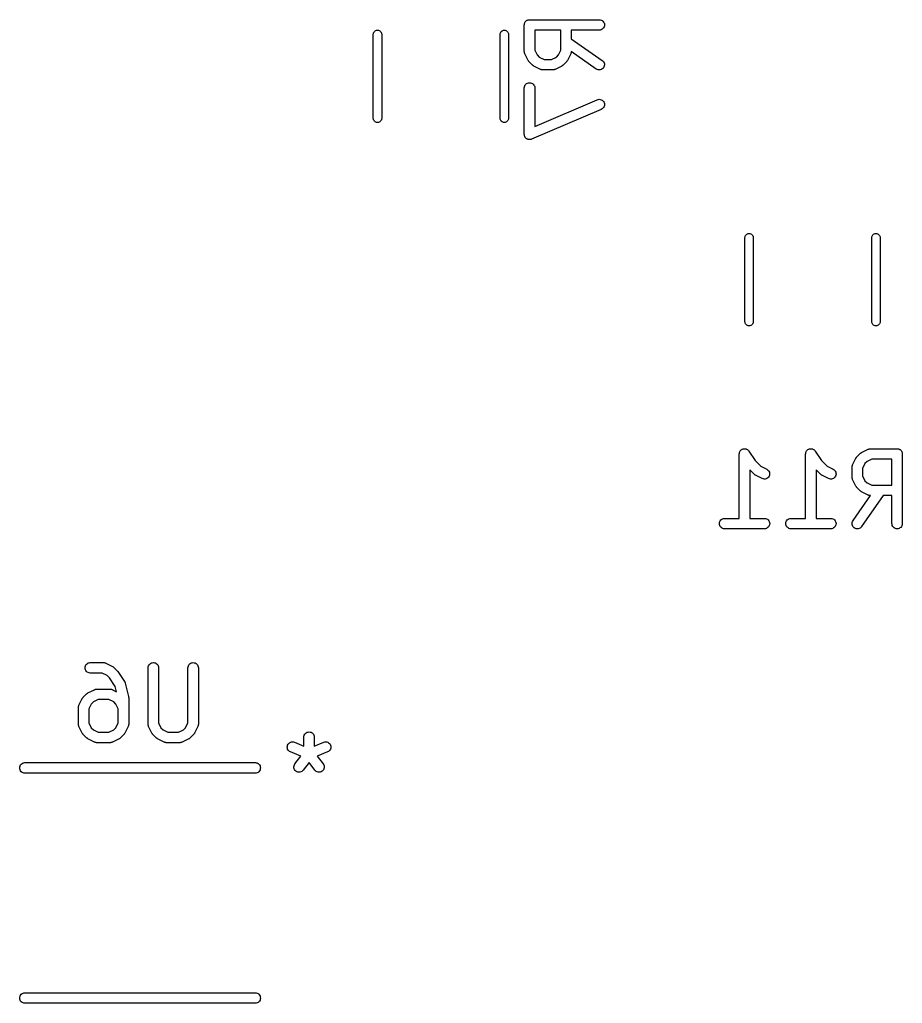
# Model space of a CAD drawing. Extents: x 128.6 to 185.2, y -111.5 to -64.4.
# Drawn here: x 172.52 to 185.19, y -101.06 to -86.95 of the extents above; entities that cross this region are included whole.
import ezdxf

# ---------------------------------------------------------------- set-up
doc = ezdxf.new("R2010")
doc.units = 0
doc.layers.add('BLACK', color=7, linetype='CONTINUOUS')

msp = doc.modelspace()

# ---------------------------------------------------------------- linework, layer by layer
at = {"layer": 'BLACK', "linetype": 'CONTINUOUS'}
for p, q in [((179.813, -86.9504), (179.82, -86.9483)), ((179.82, -86.9482), (179.827, -86.9476)), ((179.82, -86.9483), (179.82, -86.9482)), ((179.82, -86.9483), (179.82, -86.9483)), ((179.827, -86.9476), (179.834, -86.9469)), ((179.834, -86.9469), (180.834, -86.9469)), ((180.834, -86.9469), (180.835, -86.9469)), ((180.835, -86.9469), (180.85, -86.9485)), ((180.85, -86.9485), (180.864, -86.953)), ((179.759, -87.0209), (179.76, -87.0138)), ((179.759, -87.0214), (179.759, -87.0209)), ((179.759, -87.0219), (179.759, -87.0214)), ((179.759, -87.0214), (179.759, -87.0214)), ((179.759, -87.0214), (179.759, -87.0214)), ((179.759, -87.4029), (179.759, -87.0219)), ((179.76, -87.0138), (179.761, -87.0068)), ((179.761, -87.0063), (179.763, -86.9996)), ((179.761, -87.0066), (179.761, -87.0063)), ((179.761, -87.0068), (179.761, -87.0066)), ((179.763, -86.9996), (179.765, -86.9928)), ((179.765, -86.9924), (179.769, -86.9861)), ((179.765, -86.9926), (179.765, -86.9924)), ((179.765, -86.9928), (179.765, -86.9926)), ((179.769, -86.9861), (179.772, -86.98)), ((179.772, -86.9795), (179.777, -86.9741)), ((179.772, -86.9798), (179.772, -86.9795)), ((179.772, -86.98), (179.772, -86.9798)), ((179.777, -86.9741), (179.782, -86.9687)), ((179.782, -86.9683), (179.787, -86.9639)), ((179.782, -86.9685), (179.782, -86.9683)), ((179.782, -86.9687), (179.782, -86.9685)), ((179.787, -86.9639), (179.793, -86.9594)), ((179.793, -86.9591), (179.8, -86.9559)), ((179.793, -86.9593), (179.793, -86.9591)), ((179.793, -86.9594), (179.793, -86.9593)), ((179.8, -86.9559), (179.806, -86.9526)), ((179.806, -86.9524), (179.813, -86.9504)), ((179.806, -86.9525), (179.806, -86.9524)), ((179.806, -86.9526), (179.806, -86.9525)), ((180.876, -87.0844), (180.863, -87.0912)), ((180.864, -86.953), (180.877, -86.96)), ((180.887, -87.0751), (180.876, -87.0844)), ((180.877, -86.96), (180.888, -86.9694)), ((180.897, -87.0638), (180.887, -87.0751)), ((180.888, -86.9694), (180.897, -86.9808)), ((180.897, -86.9808), (180.904, -86.9938)), ((180.904, -87.051), (180.897, -87.0638)), ((180.904, -86.9938), (180.908, -87.0078)), ((180.908, -87.037), (180.904, -87.051)), ((180.908, -87.0078), (180.909, -87.0224)), ((180.909, -87.0224), (180.908, -87.037)), ((177.592, -87.155), (177.593, -87.1462)), ((177.592, -88.365), (177.592, -87.155)), ((177.593, -87.1462), (177.596, -87.1349)), ((177.596, -87.1349), (177.602, -87.1244)), ((177.602, -87.1244), (177.609, -87.1153)), ((177.609, -87.1153), (177.619, -87.1078)), ((177.619, -87.1078), (177.629, -87.1022)), ((177.629, -87.1022), (177.64, -87.0988)), ((177.64, -87.0988), (177.652, -87.0976)), ((177.652, -87.0976), (177.664, -87.0988)), ((177.664, -87.0988), (177.675, -87.1022)), ((177.675, -87.1022), (177.685, -87.1078)), ((177.685, -87.1078), (177.695, -87.1153)), ((177.695, -87.1153), (177.702, -87.1244)), ((177.702, -87.1244), (177.708, -87.1349)), ((177.708, -87.1349), (177.711, -87.1462)), ((177.711, -87.1462), (177.712, -87.155)), ((177.712, -87.155), (177.712, -88.365)), ((179.412, -87.155), (179.413, -87.1462)), ((179.412, -88.365), (179.412, -87.155)), ((179.413, -87.1462), (179.416, -87.1349)), ((179.416, -87.1349), (179.422, -87.1244)), ((179.422, -87.1244), (179.429, -87.1153)), ((179.429, -87.1153), (179.439, -87.1078)), ((179.439, -87.1078), (179.449, -87.1022)), ((179.449, -87.1022), (179.46, -87.0988)), ((179.46, -87.0988), (179.472, -87.0976)), ((179.472, -87.0976), (179.484, -87.0988)), ((179.484, -87.0988), (179.495, -87.1022)), ((179.495, -87.1022), (179.505, -87.1078)), ((179.505, -87.1078), (179.515, -87.1153)), ((179.515, -87.1153), (179.522, -87.1244)), ((179.522, -87.1244), (179.528, -87.1349)), ((179.528, -87.1349), (179.531, -87.1462)), ((179.531, -87.1462), (179.532, -87.155)), ((179.532, -87.155), (179.532, -88.365)), ((179.909, -87.0969), (179.909, -87.3852)), ((180.283, -87.0969), (179.909, -87.0969)), ((180.283, -87.3852), (180.283, -87.0969)), ((180.834, -87.0969), (180.433, -87.0969)), ((180.433, -87.0969), (180.433, -87.221)), ((180.433, -87.221), (180.877, -87.5319)), ((180.849, -87.0955), (180.834, -87.0969)), ((180.863, -87.0912), (180.849, -87.0955)), ((179.76, -87.4051), (179.759, -87.4029)), ((179.76, -87.4073), (179.76, -87.4051)), ((179.76, -87.4123), (179.76, -87.4073)), ((179.761, -87.4174), (179.76, -87.4123)), ((179.761, -87.4195), (179.761, -87.4174)), ((179.762, -87.4217), (179.761, -87.4195)), ((179.764, -87.4265), (179.762, -87.4217)), ((179.765, -87.4314), (179.764, -87.4265)), ((179.766, -87.4334), (179.765, -87.4314)), ((179.767, -87.4355), (179.766, -87.4334)), ((179.767, -87.4364), (179.767, -87.4355)), ((179.815, -87.5316), (179.767, -87.4364)), ((179.909, -87.3852), (179.944, -87.4537)), ((179.944, -87.4537), (179.974, -87.4841)), ((179.974, -87.4841), (180.043, -87.5183)), ((180.15, -87.5183), (180.219, -87.4841)), ((180.219, -87.4841), (180.249, -87.4537)), ((180.249, -87.4537), (180.283, -87.3852)), ((180.425, -87.4364), (180.378, -87.5316)), ((180.426, -87.4343), (180.425, -87.4364)), ((180.427, -87.4324), (180.426, -87.4343)), ((180.429, -87.4275), (180.427, -87.4324)), ((180.431, -87.4227), (180.429, -87.4275)), ((180.432, -87.4184), (180.431, -87.4205)), ((180.431, -87.4205), (180.431, -87.4227)), ((180.433, -87.4083), (180.432, -87.4134)), ((180.432, -87.4134), (180.432, -87.4184)), ((180.791, -87.6548), (180.433, -87.404)), ((180.433, -87.404), (180.433, -87.4061)), ((180.433, -87.4061), (180.433, -87.4083)), ((179.817, -87.5352), (179.815, -87.5316)), ((179.819, -87.5389), (179.817, -87.5352)), ((179.821, -87.5414), (179.819, -87.5389)), ((179.823, -87.544), (179.821, -87.5414)), ((179.826, -87.5471), (179.823, -87.544)), ((179.828, -87.5504), (179.826, -87.5471)), ((179.829, -87.5511), (179.828, -87.5504)), ((179.877, -87.5987), (179.829, -87.5511)), ((179.88, -87.6014), (179.877, -87.5987)), ((179.883, -87.6044), (179.88, -87.6014)), ((179.885, -87.6061), (179.883, -87.6044)), ((179.888, -87.608), (179.885, -87.6061)), ((179.892, -87.61), (179.888, -87.608)), ((179.895, -87.6123), (179.892, -87.61)), ((179.896, -87.6128), (179.895, -87.6123)), ((179.991, -87.6604), (179.896, -87.6128)), ((180.043, -87.5183), (180.15, -87.5183)), ((180.296, -87.6128), (180.201, -87.6604)), ((180.3, -87.6106), (180.296, -87.6128)), ((180.304, -87.6086), (180.3, -87.6106)), ((180.306, -87.6067), (180.304, -87.6086)), ((180.309, -87.605), (180.306, -87.6067)), ((180.312, -87.6021), (180.309, -87.605)), ((180.315, -87.5995), (180.312, -87.6021)), ((180.316, -87.5987), (180.315, -87.5995)), ((180.364, -87.5511), (180.316, -87.5987)), ((180.366, -87.5479), (180.364, -87.5511)), ((180.369, -87.5448), (180.366, -87.5479)), ((180.371, -87.5422), (180.369, -87.5448)), ((180.373, -87.5398), (180.371, -87.5422)), ((180.375, -87.5361), (180.373, -87.5398)), ((180.377, -87.5326), (180.375, -87.5361)), ((180.378, -87.5316), (180.377, -87.5326)), ((180.886, -87.6478), (180.874, -87.6568)), ((180.877, -87.5319), (180.878, -87.5325)), ((180.878, -87.5325), (180.889, -87.5422)), ((180.896, -87.6368), (180.886, -87.6478)), ((180.889, -87.5422), (180.898, -87.5538)), ((180.903, -87.6241), (180.896, -87.6368)), ((180.898, -87.5538), (180.905, -87.5669)), ((180.907, -87.6102), (180.903, -87.6241)), ((180.905, -87.5669), (180.908, -87.5811)), ((180.909, -87.5957), (180.907, -87.6102)), ((180.908, -87.5811), (180.909, -87.5957)), ((179.993, -87.6612), (179.991, -87.6604)), ((179.995, -87.6623), (179.993, -87.6612)), ((180, -87.6638), (179.995, -87.6623)), ((180.005, -87.6657), (180, -87.6638)), ((180.007, -87.666), (180.005, -87.6657)), ((180.009, -87.6667), (180.007, -87.666)), ((180.014, -87.6673), (180.009, -87.6667)), ((180.019, -87.6681), (180.014, -87.6673)), ((180.022, -87.6681), (180.019, -87.6681)), ((180.024, -87.6683), (180.022, -87.6681)), ((180.025, -87.6683), (180.024, -87.6683)), ((180.168, -87.6683), (180.025, -87.6683)), ((180.17, -87.6681), (180.168, -87.6683)), ((180.172, -87.6682), (180.17, -87.6681)), ((180.177, -87.6674), (180.172, -87.6682)), ((180.182, -87.6669), (180.177, -87.6674)), ((180.184, -87.6663), (180.182, -87.6669)), ((180.187, -87.6659), (180.184, -87.6663)), ((180.191, -87.6642), (180.187, -87.6659)), ((180.196, -87.6627), (180.191, -87.6642)), ((180.198, -87.6616), (180.196, -87.6627)), ((180.2, -87.6609), (180.198, -87.6616)), ((180.201, -87.6604), (180.2, -87.6609)), ((180.804, -87.662), (180.791, -87.6548)), ((180.818, -87.6665), (180.804, -87.662)), ((180.833, -87.6683), (180.818, -87.6665)), ((180.847, -87.6672), (180.833, -87.6683)), ((180.861, -87.6633), (180.847, -87.6672)), ((180.874, -87.6568), (180.861, -87.6633)), ((179.759, -87.9256), (179.761, -87.9111)), ((179.759, -87.9267), (179.759, -87.9256)), ((179.759, -88.5933), (179.759, -87.9267)), ((179.761, -87.9111), (179.765, -87.8971)), ((179.765, -87.8971), (179.772, -87.8843)), ((179.772, -87.8843), (179.782, -87.8731)), ((179.782, -87.8731), (179.793, -87.8639)), ((179.793, -87.8639), (179.806, -87.8571)), ((179.806, -87.8571), (179.82, -87.853)), ((179.82, -87.853), (179.835, -87.8517)), ((179.835, -87.8517), (179.849, -87.8532)), ((179.849, -87.8532), (179.863, -87.8575)), ((179.863, -87.8575), (179.876, -87.8645)), ((179.876, -87.8645), (179.888, -87.8738)), ((179.888, -87.8738), (179.897, -87.8852)), ((179.897, -87.8852), (179.904, -87.8981)), ((179.904, -87.8981), (179.908, -87.9121)), ((179.908, -87.9121), (179.909, -87.9267)), ((179.909, -87.9267), (179.909, -88.4796)), ((179.909, -88.4796), (180.805, -88.0958)), ((180.805, -88.0958), (180.806, -88.0954)), ((180.806, -88.0954), (180.82, -88.0912)), ((180.82, -88.0912), (180.834, -88.0898)), ((180.834, -88.0898), (180.849, -88.0912)), ((180.849, -88.0912), (180.863, -88.0954)), ((180.863, -88.0954), (180.876, -88.1023)), ((180.876, -88.1023), (180.887, -88.1115)), ((180.888, -88.2172), (180.877, -88.2266)), ((180.887, -88.1115), (180.897, -88.1228)), ((180.897, -88.2058), (180.888, -88.2172)), ((180.897, -88.1228), (180.904, -88.1357)), ((180.904, -88.1929), (180.897, -88.2058)), ((180.904, -88.1357), (180.908, -88.1497)), ((180.908, -88.1788), (180.904, -88.1929)), ((180.908, -88.1497), (180.909, -88.1642)), ((180.909, -88.1642), (180.908, -88.1788)), ((180.864, -88.2337), (179.864, -88.6623)), ((180.877, -88.2266), (180.864, -88.2337)), ((177.593, -88.3738), (177.592, -88.365)), ((177.596, -88.3851), (177.593, -88.3738)), ((177.602, -88.3956), (177.596, -88.3851)), ((177.609, -88.4047), (177.602, -88.3956)), ((177.619, -88.4122), (177.609, -88.4047)), ((177.629, -88.4178), (177.619, -88.4122)), ((177.64, -88.4212), (177.629, -88.4178)), ((177.652, -88.4224), (177.64, -88.4212)), ((177.664, -88.4212), (177.652, -88.4224)), ((177.675, -88.4178), (177.664, -88.4212)), ((177.685, -88.4122), (177.675, -88.4178)), ((177.695, -88.4047), (177.685, -88.4122)), ((177.702, -88.3956), (177.695, -88.4047)), ((177.708, -88.3851), (177.702, -88.3956)), ((177.711, -88.3738), (177.708, -88.3851)), ((177.712, -88.365), (177.711, -88.3738)), ((179.413, -88.3738), (179.412, -88.365)), ((179.416, -88.3851), (179.413, -88.3738)), ((179.422, -88.3956), (179.416, -88.3851)), ((179.429, -88.4047), (179.422, -88.3956)), ((179.439, -88.4122), (179.429, -88.4047)), ((179.449, -88.4178), (179.439, -88.4122)), ((179.46, -88.4212), (179.449, -88.4178)), ((179.472, -88.4224), (179.46, -88.4212)), ((179.484, -88.4212), (179.472, -88.4224)), ((179.495, -88.4178), (179.484, -88.4212)), ((179.505, -88.4122), (179.495, -88.4178)), ((179.515, -88.4047), (179.505, -88.4122)), ((179.522, -88.3956), (179.515, -88.4047)), ((179.528, -88.3851), (179.522, -88.3956)), ((179.531, -88.3738), (179.528, -88.3851)), ((179.532, -88.365), (179.531, -88.3738)), ((179.759, -88.5936), (179.759, -88.5933)), ((179.759, -88.5939), (179.759, -88.5936)), ((179.76, -88.6009), (179.759, -88.5939)), ((179.761, -88.6079), (179.76, -88.6009)), ((179.761, -88.6082), (179.761, -88.6079)), ((179.761, -88.6084), (179.761, -88.6082)), ((179.763, -88.6151), (179.761, -88.6084)), ((179.765, -88.6219), (179.763, -88.6151)), ((179.765, -88.6221), (179.765, -88.6219)), ((179.765, -88.6224), (179.765, -88.6221)), ((179.769, -88.6286), (179.765, -88.6224)), ((179.772, -88.6348), (179.769, -88.6286)), ((179.772, -88.635), (179.772, -88.6348)), ((179.772, -88.6353), (179.772, -88.635)), ((179.777, -88.6407), (179.772, -88.6353)), ((179.781, -88.6462), (179.777, -88.6407)), ((179.781, -88.6463), (179.781, -88.6462)), ((179.782, -88.6465), (179.781, -88.6463)), ((179.787, -88.651), (179.782, -88.6465)), ((179.792, -88.6555), (179.787, -88.651)), ((179.793, -88.6556), (179.792, -88.6555)), ((179.793, -88.6558), (179.793, -88.6556)), ((179.799, -88.6591), (179.793, -88.6558)), ((179.805, -88.6625), (179.799, -88.6591)), ((179.806, -88.6626), (179.805, -88.6625)), ((179.806, -88.6627), (179.806, -88.6626)), ((179.813, -88.6647), (179.806, -88.6627)), ((179.819, -88.6668), (179.813, -88.6647)), ((179.82, -88.6668), (179.819, -88.6668)), ((179.82, -88.6669), (179.82, -88.6668)), ((179.827, -88.6676), (179.82, -88.6669)), ((179.834, -88.6683), (179.827, -88.6676)), ((179.841, -88.6676), (179.834, -88.6683)), ((179.834, -88.6683), (179.834, -88.6683)), ((179.834, -88.6683), (179.834, -88.6683)), ((179.848, -88.667), (179.841, -88.6676)), ((179.849, -88.6669), (179.848, -88.667)), ((179.856, -88.6649), (179.849, -88.6669)), ((179.849, -88.6669), (179.849, -88.6669)), ((179.862, -88.6629), (179.856, -88.6649)), ((179.863, -88.6628), (179.862, -88.6629)), ((179.864, -88.6623), (179.863, -88.6627)), ((179.863, -88.6627), (179.863, -88.6628)), ((182.927, -90.0642), (182.93, -90.0529)), ((182.93, -90.0529), (182.936, -90.0424)), ((182.936, -90.0424), (182.943, -90.0333)), ((182.943, -90.0333), (182.953, -90.0258)), ((182.953, -90.0258), (182.963, -90.0202)), ((182.963, -90.0202), (182.974, -90.0168)), ((182.974, -90.0168), (182.986, -90.0156)), ((182.986, -90.0156), (182.998, -90.0168)), ((182.998, -90.0168), (183.009, -90.0202)), ((183.009, -90.0202), (183.019, -90.0258)), ((183.019, -90.0258), (183.029, -90.0333)), ((183.029, -90.0333), (183.036, -90.0424)), ((183.036, -90.0424), (183.042, -90.0529)), ((183.042, -90.0529), (183.045, -90.0642)), ((184.747, -90.0642), (184.75, -90.0529)), ((184.75, -90.0529), (184.756, -90.0424)), ((184.756, -90.0424), (184.763, -90.0333)), ((184.763, -90.0333), (184.773, -90.0258)), ((184.773, -90.0258), (184.783, -90.0202)), ((184.783, -90.0202), (184.794, -90.0168)), ((184.794, -90.0168), (184.806, -90.0156)), ((184.806, -90.0156), (184.818, -90.0168)), ((184.818, -90.0168), (184.829, -90.0202)), ((184.829, -90.0202), (184.839, -90.0258)), ((184.839, -90.0258), (184.849, -90.0333)), ((184.849, -90.0333), (184.856, -90.0424)), ((184.856, -90.0424), (184.862, -90.0529)), ((184.862, -90.0529), (184.865, -90.0642)), ((182.926, -90.073), (182.927, -90.0642)), ((182.926, -91.283), (182.926, -90.073)), ((183.045, -90.0642), (183.046, -90.073)), ((183.046, -90.073), (183.046, -91.283)), ((184.746, -90.073), (184.747, -90.0642)), ((184.746, -91.283), (184.746, -90.073)), ((184.865, -90.0642), (184.866, -90.073)), ((184.866, -90.073), (184.866, -91.283)), ((182.927, -91.2918), (182.926, -91.283)), ((182.93, -91.3031), (182.927, -91.2918)), ((182.936, -91.3136), (182.93, -91.3031)), ((182.943, -91.3227), (182.936, -91.3136)), ((182.953, -91.3302), (182.943, -91.3227)), ((183.029, -91.3227), (183.019, -91.3302)), ((183.036, -91.3136), (183.029, -91.3227)), ((183.042, -91.3031), (183.036, -91.3136)), ((183.045, -91.2918), (183.042, -91.3031)), ((183.046, -91.283), (183.045, -91.2918)), ((184.747, -91.2918), (184.746, -91.283)), ((184.75, -91.3031), (184.747, -91.2918)), ((184.756, -91.3136), (184.75, -91.3031)), ((184.763, -91.3227), (184.756, -91.3136)), ((184.773, -91.3302), (184.763, -91.3227)), ((184.849, -91.3227), (184.839, -91.3302)), ((184.856, -91.3136), (184.849, -91.3227)), ((184.862, -91.3031), (184.856, -91.3136)), ((184.865, -91.2918), (184.862, -91.3031)), ((184.866, -91.283), (184.865, -91.2918)), ((182.963, -91.3358), (182.953, -91.3302)), ((182.974, -91.3392), (182.963, -91.3358)), ((182.986, -91.3404), (182.974, -91.3392)), ((182.998, -91.3392), (182.986, -91.3404)), ((183.009, -91.3358), (182.998, -91.3392)), ((183.019, -91.3302), (183.009, -91.3358)), ((184.783, -91.3358), (184.773, -91.3302)), ((184.794, -91.3392), (184.783, -91.3358)), ((184.806, -91.3404), (184.794, -91.3392)), ((184.818, -91.3392), (184.806, -91.3404)), ((184.829, -91.3358), (184.818, -91.3392)), ((184.839, -91.3302), (184.829, -91.3358)), ((182.846, -93.1628), (182.849, -93.1556)), ((182.849, -93.1556), (182.851, -93.1489)), ((182.851, -93.1488), (182.855, -93.1422)), ((182.851, -93.1489), (182.851, -93.1488)), ((182.851, -93.1489), (182.851, -93.1489)), ((182.855, -93.1422), (182.858, -93.1361)), ((182.858, -93.136), (182.863, -93.1305)), ((182.858, -93.1361), (182.858, -93.136)), ((182.858, -93.1361), (182.858, -93.1361)), ((182.863, -93.1305), (182.867, -93.1249)), ((182.867, -93.1248), (182.873, -93.1203)), ((182.867, -93.1249), (182.867, -93.1248)), ((182.867, -93.1248), (182.867, -93.1248)), ((182.873, -93.1203), (182.879, -93.1157)), ((182.879, -93.1156), (182.885, -93.1123)), ((182.879, -93.1157), (182.879, -93.1156)), ((182.879, -93.1157), (182.879, -93.1157)), ((182.885, -93.1123), (182.892, -93.1089)), ((182.892, -93.1088), (182.899, -93.1068)), ((182.892, -93.1089), (182.892, -93.1088)), ((182.892, -93.1089), (182.892, -93.1089)), ((182.899, -93.1068), (182.906, -93.1047)), ((182.906, -93.1047), (182.913, -93.1041)), ((182.906, -93.1047), (182.906, -93.1047)), ((182.906, -93.1047), (182.906, -93.1047)), ((182.913, -93.1041), (182.92, -93.1034)), ((182.92, -93.1034), (182.92, -93.1034)), ((182.92, -93.1034), (182.927, -93.1041)), ((182.92, -93.1034), (182.92, -93.1034)), ((182.927, -93.1041), (182.935, -93.1049)), ((182.935, -93.1049), (182.935, -93.1049)), ((182.935, -93.1049), (182.935, -93.1049)), ((182.935, -93.1049), (182.942, -93.1071)), ((182.942, -93.1071), (182.949, -93.1092)), ((182.949, -93.1092), (182.949, -93.1092)), ((182.949, -93.1092), (182.949, -93.1092)), ((182.949, -93.1092), (182.956, -93.1128)), ((182.956, -93.1128), (182.962, -93.1161)), ((182.962, -93.1161), (182.962, -93.1162)), ((182.962, -93.1162), (182.962, -93.1162)), ((182.962, -93.1162), (182.967, -93.1208)), ((182.967, -93.1208), (182.973, -93.1254)), ((182.973, -93.1254), (182.973, -93.1255)), ((182.973, -93.1255), (182.973, -93.1255)), ((182.973, -93.1255), (182.978, -93.131)), ((182.978, -93.131), (182.982, -93.1368)), ((182.982, -93.1368), (183.073, -93.2735)), ((183.799, -93.1628), (183.801, -93.1556)), ((183.801, -93.1556), (183.803, -93.1489)), ((183.803, -93.1488), (183.807, -93.1422)), ((183.803, -93.1489), (183.803, -93.1488)), ((183.803, -93.1489), (183.803, -93.1489)), ((183.807, -93.1422), (183.81, -93.1361)), ((183.81, -93.136), (183.815, -93.1305)), ((183.81, -93.1361), (183.81, -93.136)), ((183.81, -93.1361), (183.81, -93.1361)), ((183.815, -93.1305), (183.82, -93.1249)), ((183.82, -93.1248), (183.825, -93.1203)), ((183.82, -93.1249), (183.82, -93.1248)), ((183.82, -93.1248), (183.82, -93.1248)), ((183.825, -93.1203), (183.831, -93.1157)), ((183.831, -93.1156), (183.837, -93.1123)), ((183.831, -93.1157), (183.831, -93.1156)), ((183.831, -93.1157), (183.831, -93.1157)), ((183.837, -93.1123), (183.844, -93.1089)), ((183.844, -93.1088), (183.851, -93.1068)), ((183.844, -93.1089), (183.844, -93.1088)), ((183.844, -93.1089), (183.844, -93.1089)), ((183.851, -93.1068), (183.858, -93.1047)), ((183.858, -93.1047), (183.865, -93.1041)), ((183.858, -93.1047), (183.858, -93.1047)), ((183.858, -93.1047), (183.858, -93.1047)), ((183.865, -93.1041), (183.873, -93.1034)), ((183.873, -93.1034), (183.873, -93.1034)), ((183.873, -93.1034), (183.88, -93.1041)), ((183.873, -93.1034), (183.873, -93.1034)), ((183.88, -93.1041), (183.887, -93.1049)), ((183.887, -93.1049), (183.887, -93.1049)), ((183.887, -93.1049), (183.887, -93.1049)), ((183.887, -93.1049), (183.894, -93.1071)), ((183.894, -93.1071), (183.901, -93.1092)), ((183.901, -93.1092), (183.901, -93.1092)), ((183.901, -93.1092), (183.901, -93.1092)), ((183.901, -93.1092), (183.908, -93.1128)), ((183.908, -93.1128), (183.914, -93.1161)), ((183.914, -93.1161), (183.914, -93.1162)), ((183.914, -93.1162), (183.914, -93.1162)), ((183.914, -93.1162), (183.92, -93.1208)), ((183.92, -93.1208), (183.925, -93.1254)), ((183.925, -93.1254), (183.925, -93.1255)), ((183.925, -93.1255), (183.925, -93.1255)), ((183.925, -93.1255), (183.93, -93.131)), ((183.93, -93.131), (183.935, -93.1368)), ((183.935, -93.1368), (184.026, -93.2735)), ((184.597, -93.1612), (184.601, -93.1589)), ((184.601, -93.1589), (184.696, -93.1113)), ((184.696, -93.1113), (184.697, -93.1108)), ((184.697, -93.1108), (184.699, -93.1101)), ((184.699, -93.1101), (184.701, -93.109)), ((184.701, -93.109), (184.706, -93.1076)), ((184.706, -93.1076), (184.71, -93.1058)), ((184.71, -93.1058), (184.713, -93.1054)), ((184.713, -93.1054), (184.715, -93.1048)), ((184.715, -93.1048), (184.72, -93.1043)), ((184.72, -93.1043), (184.725, -93.1035)), ((184.725, -93.1035), (184.727, -93.1036)), ((184.727, -93.1036), (184.729, -93.1034)), ((184.729, -93.1034), (185.11, -93.1034)), ((185.11, -93.1034), (185.111, -93.1034)), ((185.111, -93.1034), (185.111, -93.1034)), ((185.111, -93.1034), (185.111, -93.1034)), ((185.111, -93.1034), (185.111, -93.1034)), ((185.111, -93.1034), (185.118, -93.1042)), ((185.118, -93.1042), (185.125, -93.1049)), ((185.125, -93.1049), (185.126, -93.105)), ((185.126, -93.105), (185.126, -93.105)), ((185.126, -93.105), (185.133, -93.1071)), ((185.133, -93.1071), (185.139, -93.1092)), ((185.139, -93.1092), (185.14, -93.1094)), ((185.14, -93.1094), (185.14, -93.1094)), ((185.14, -93.1094), (185.146, -93.1129)), ((185.146, -93.1129), (185.152, -93.1162)), ((185.152, -93.1162), (185.152, -93.1164)), ((185.152, -93.1164), (185.153, -93.1165)), ((185.153, -93.1165), (185.158, -93.121)), ((185.158, -93.121), (185.164, -93.1255)), ((185.164, -93.1255), (185.164, -93.1257)), ((185.164, -93.1257), (185.164, -93.1259)), ((185.164, -93.1259), (185.168, -93.1314)), ((185.168, -93.1314), (185.173, -93.1369)), ((185.173, -93.1369), (185.173, -93.1371)), ((185.173, -93.1371), (185.173, -93.1373)), ((185.173, -93.1373), (185.176, -93.1436)), ((185.176, -93.1436), (185.18, -93.1498)), ((185.18, -93.1498), (185.18, -93.1501)), ((185.18, -93.1501), (185.18, -93.1503)), ((185.18, -93.1503), (185.182, -93.1571)), ((185.182, -93.1571), (185.184, -93.1638)), ((182.845, -93.1773), (182.846, -93.1702)), ((182.845, -93.1774), (182.845, -93.1773)), ((182.845, -93.1775), (182.845, -93.1774)), ((182.845, -93.1774), (182.845, -93.1774)), ((182.845, -93.1784), (182.845, -93.1775)), ((182.845, -94.1034), (182.845, -93.1784)), ((182.846, -93.1629), (182.846, -93.1628)), ((182.846, -93.1628), (182.846, -93.1628)), ((182.846, -93.1702), (182.846, -93.1629)), ((183.073, -93.2735), (183.155, -93.3548)), ((183.797, -93.1773), (183.798, -93.1702)), ((183.797, -93.1774), (183.797, -93.1773)), ((183.797, -93.1775), (183.797, -93.1774)), ((183.797, -93.1774), (183.797, -93.1774)), ((183.797, -93.1784), (183.797, -93.1775)), ((183.797, -94.1034), (183.797, -93.1784)), ((183.798, -93.1702), (183.799, -93.1629)), ((183.799, -93.1629), (183.799, -93.1628)), ((183.799, -93.1628), (183.799, -93.1628)), ((184.026, -93.2735), (184.107, -93.3548)), ((184.472, -93.3353), (184.519, -93.2401)), ((184.519, -93.2401), (184.52, -93.2391)), ((184.52, -93.2391), (184.522, -93.2356)), ((184.522, -93.2356), (184.524, -93.2319)), ((184.524, -93.2319), (184.526, -93.2295)), ((184.526, -93.2295), (184.528, -93.2269)), ((184.528, -93.2269), (184.531, -93.2238)), ((184.531, -93.2238), (184.533, -93.2206)), ((184.533, -93.2206), (184.581, -93.173)), ((184.581, -93.173), (184.582, -93.1722)), ((184.582, -93.1722), (184.585, -93.1696)), ((184.585, -93.1696), (184.588, -93.1667)), ((184.588, -93.1667), (184.591, -93.165)), ((184.591, -93.165), (184.593, -93.1631)), ((184.593, -93.1631), (184.597, -93.1612)), ((184.679, -93.2876), (184.648, -93.318)), ((184.747, -93.2534), (184.679, -93.2876)), ((185.035, -93.2534), (184.747, -93.2534)), ((185.035, -93.6272), (185.035, -93.2534)), ((185.184, -93.1638), (185.184, -93.1641)), ((185.184, -93.1641), (185.184, -93.1643)), ((185.184, -93.1643), (185.185, -93.1713)), ((185.185, -93.1713), (185.185, -93.1784)), ((185.185, -93.1784), (185.185, -94.1784)), ((183.057, -93.4695), (182.995, -93.4071)), ((182.995, -93.4071), (182.995, -94.1034)), ((183.155, -93.3548), (183.239, -93.397)), ((183.239, -93.397), (183.24, -93.3975)), ((183.24, -93.3975), (183.252, -93.4055)), ((183.252, -93.4055), (183.263, -93.4157)), ((183.263, -93.4157), (183.271, -93.4277)), ((183.271, -93.4277), (183.277, -93.4411)), ((183.277, -93.4411), (183.28, -93.4554)), ((184.01, -93.4695), (183.947, -93.4071)), ((183.947, -93.4071), (183.947, -94.1034)), ((184.107, -93.3548), (184.191, -93.397)), ((184.191, -93.397), (184.192, -93.3975)), ((184.192, -93.3975), (184.205, -93.4055)), ((184.205, -93.4055), (184.215, -93.4157)), ((184.215, -93.4157), (184.223, -93.4277)), ((184.223, -93.4277), (184.229, -93.4411)), ((184.229, -93.4411), (184.232, -93.4554)), ((184.464, -93.3634), (184.465, -93.3584)), ((184.464, -93.3656), (184.464, -93.3634)), ((184.464, -93.3678), (184.464, -93.3656)), ((184.464, -93.3689), (184.464, -93.3678)), ((184.464, -93.5117), (184.464, -93.3689)), ((184.465, -93.3533), (184.466, -93.3512)), ((184.465, -93.3584), (184.465, -93.3533)), ((184.466, -93.3512), (184.467, -93.349)), ((184.467, -93.349), (184.468, -93.3442)), ((184.468, -93.3442), (184.47, -93.3393)), ((184.47, -93.3393), (184.471, -93.3374)), ((184.471, -93.3374), (184.472, -93.3353)), ((184.648, -93.318), (184.614, -93.3866)), ((184.614, -93.3866), (184.614, -93.494)), ((183.061, -93.4722), (183.057, -93.4695)), ((183.064, -93.4751), (183.061, -93.4722)), ((183.066, -93.4768), (183.064, -93.4751)), ((183.069, -93.4788), (183.066, -93.4768)), ((183.072, -93.4808), (183.069, -93.4788)), ((183.076, -93.4831), (183.072, -93.4808)), ((183.077, -93.4836), (183.076, -93.4831)), ((183.172, -93.5312), (183.077, -93.4836)), ((183.186, -93.5364), (183.172, -93.5312)), ((183.2, -93.5389), (183.186, -93.5364)), ((183.215, -93.5385), (183.2, -93.5389)), ((183.229, -93.5353), (183.215, -93.5385)), ((183.242, -93.5294), (183.229, -93.5353)), ((183.254, -93.521), (183.242, -93.5294)), ((183.264, -93.5104), (183.254, -93.521)), ((183.272, -93.4981), (183.264, -93.5104)), ((183.278, -93.4845), (183.272, -93.4981)), ((183.28, -93.4701), (183.278, -93.4845)), ((183.28, -93.4554), (183.28, -93.4701)), ((184.013, -93.4722), (184.01, -93.4695)), ((184.016, -93.4751), (184.013, -93.4722)), ((184.019, -93.4768), (184.016, -93.4751)), ((184.021, -93.4788), (184.019, -93.4768)), ((184.025, -93.4808), (184.021, -93.4788)), ((184.028, -93.4831), (184.025, -93.4808)), ((184.029, -93.4836), (184.028, -93.4831)), ((184.124, -93.5312), (184.029, -93.4836)), ((184.138, -93.5364), (184.124, -93.5312)), ((184.152, -93.5389), (184.138, -93.5364)), ((184.167, -93.5385), (184.152, -93.5389)), ((184.181, -93.5353), (184.167, -93.5385)), ((184.195, -93.5294), (184.181, -93.5353)), ((184.207, -93.521), (184.195, -93.5294)), ((184.217, -93.5104), (184.207, -93.521)), ((184.225, -93.4981), (184.217, -93.5104)), ((184.23, -93.4845), (184.225, -93.4981)), ((184.233, -93.4701), (184.23, -93.4845)), ((184.232, -93.4554), (184.233, -93.4701)), ((184.464, -93.5139), (184.464, -93.5117)), ((184.464, -93.5161), (184.464, -93.5139)), ((184.465, -93.5212), (184.464, -93.5161)), ((184.465, -93.5263), (184.465, -93.5212)), ((184.466, -93.5284), (184.465, -93.5263)), ((184.466, -93.5306), (184.466, -93.5284)), ((184.468, -93.5354), (184.466, -93.5306)), ((184.47, -93.5403), (184.468, -93.5354)), ((184.471, -93.5422), (184.47, -93.5403)), ((184.471, -93.5443), (184.471, -93.5422)), ((184.472, -93.5453), (184.471, -93.5443)), ((184.519, -93.6405), (184.472, -93.5453)), ((184.614, -93.494), (184.648, -93.5625)), ((184.648, -93.5625), (184.679, -93.5929)), ((184.522, -93.6441), (184.519, -93.6405)), ((184.524, -93.6478), (184.522, -93.6441)), ((184.526, -93.6502), (184.524, -93.6478)), ((184.527, -93.6529), (184.526, -93.6502)), ((184.53, -93.6559), (184.527, -93.6529)), ((184.533, -93.6592), (184.53, -93.6559)), ((184.533, -93.66), (184.533, -93.6592)), ((184.581, -93.7076), (184.533, -93.66)), ((184.584, -93.7103), (184.581, -93.7076)), ((184.587, -93.7132), (184.584, -93.7103)), ((184.59, -93.7149), (184.587, -93.7132)), ((184.592, -93.7169), (184.59, -93.7149)), ((184.596, -93.7189), (184.592, -93.7169)), ((184.6, -93.7212), (184.596, -93.7189)), ((184.601, -93.7217), (184.6, -93.7212)), ((184.696, -93.7693), (184.601, -93.7217)), ((184.679, -93.5929), (184.747, -93.6272)), ((184.747, -93.6272), (185.035, -93.6272)), ((184.477, -94.1354), (184.728, -93.7772)), ((184.911, -93.7772), (184.6, -94.2214)), ((184.698, -93.7701), (184.696, -93.7693)), ((184.7, -93.7711), (184.698, -93.7701)), ((184.705, -93.7727), (184.7, -93.7711)), ((184.709, -93.7745), (184.705, -93.7727)), ((184.712, -93.7749), (184.709, -93.7745)), ((184.714, -93.7756), (184.712, -93.7749)), ((184.719, -93.7761), (184.714, -93.7756)), ((184.724, -93.777), (184.719, -93.7761)), ((184.726, -93.7769), (184.724, -93.777)), ((184.728, -93.7772), (184.726, -93.7769)), ((185.035, -93.7772), (184.911, -93.7772)), ((185.035, -94.1784), (185.035, -93.7772)), ((182.565, -94.1493), (182.572, -94.1364)), ((182.572, -94.1364), (182.581, -94.1252)), ((182.581, -94.1252), (182.593, -94.1159)), ((182.593, -94.1159), (182.606, -94.109)), ((182.606, -94.109), (182.62, -94.1048)), ((182.62, -94.1048), (182.634, -94.1034)), ((182.634, -94.1034), (182.845, -94.1034)), ((182.995, -94.1034), (183.206, -94.1034)), ((183.206, -94.1034), (183.207, -94.1034)), ((183.207, -94.1034), (183.221, -94.105)), ((183.221, -94.105), (183.235, -94.1094)), ((183.235, -94.1094), (183.248, -94.1165)), ((183.248, -94.1165), (183.259, -94.1259)), ((183.259, -94.1259), (183.268, -94.1373)), ((183.268, -94.1373), (183.275, -94.1503)), ((183.517, -94.1493), (183.524, -94.1364)), ((183.524, -94.1364), (183.534, -94.1252)), ((183.534, -94.1252), (183.545, -94.1159)), ((183.545, -94.1159), (183.558, -94.109)), ((183.558, -94.109), (183.572, -94.1048)), ((183.572, -94.1048), (183.586, -94.1034)), ((183.586, -94.1034), (183.797, -94.1034)), ((183.947, -94.1034), (184.158, -94.1034)), ((184.158, -94.1034), (184.159, -94.1034)), ((184.159, -94.1034), (184.173, -94.105)), ((184.173, -94.105), (184.187, -94.1094)), ((184.187, -94.1094), (184.2, -94.1165)), ((184.2, -94.1165), (184.211, -94.1259)), ((184.211, -94.1259), (184.221, -94.1373)), ((184.221, -94.1373), (184.227, -94.1503)), ((184.47, -94.1481), (184.477, -94.1354)), ((182.559, -94.1779), (182.561, -94.1633)), ((182.56, -94.1924), (182.559, -94.1779)), ((182.565, -94.2065), (182.56, -94.1924)), ((182.561, -94.1633), (182.565, -94.1493)), ((182.571, -94.2194), (182.565, -94.2065)), ((182.581, -94.2309), (182.571, -94.2194)), ((182.592, -94.2403), (182.581, -94.2309)), ((182.605, -94.2473), (182.592, -94.2403)), ((182.619, -94.2517), (182.605, -94.2473)), ((182.633, -94.2534), (182.619, -94.2517)), ((182.634, -94.2534), (182.633, -94.2534)), ((183.206, -94.2534), (182.634, -94.2534)), ((183.22, -94.252), (183.206, -94.2534)), ((183.234, -94.2477), (183.22, -94.252)), ((183.247, -94.2408), (183.234, -94.2477)), ((183.258, -94.2316), (183.247, -94.2408)), ((183.268, -94.2203), (183.258, -94.2316)), ((183.275, -94.2074), (183.268, -94.2203)), ((183.275, -94.1503), (183.279, -94.1643)), ((183.279, -94.1935), (183.275, -94.2074)), ((183.279, -94.1643), (183.281, -94.1789)), ((183.281, -94.1789), (183.279, -94.1935)), ((183.511, -94.1779), (183.513, -94.1633)), ((183.513, -94.1924), (183.511, -94.1779)), ((183.513, -94.1633), (183.517, -94.1493)), ((183.517, -94.2065), (183.513, -94.1924)), ((183.524, -94.2194), (183.517, -94.2065)), ((183.533, -94.2309), (183.524, -94.2194)), ((183.544, -94.2403), (183.533, -94.2309)), ((183.557, -94.2473), (183.544, -94.2403)), ((183.571, -94.2517), (183.557, -94.2473)), ((183.585, -94.2534), (183.571, -94.2517)), ((183.586, -94.2534), (183.585, -94.2534)), ((184.158, -94.2534), (183.586, -94.2534)), ((184.172, -94.252), (184.158, -94.2534)), ((184.186, -94.2477), (184.172, -94.252)), ((184.199, -94.2408), (184.186, -94.2477)), ((184.211, -94.2316), (184.199, -94.2408)), ((184.22, -94.2203), (184.211, -94.2316)), ((184.227, -94.2074), (184.22, -94.2203)), ((184.227, -94.1503), (184.232, -94.1643)), ((184.231, -94.1935), (184.227, -94.2074)), ((184.233, -94.1789), (184.231, -94.1935)), ((184.232, -94.1643), (184.233, -94.1789)), ((184.464, -94.1766), (184.466, -94.162)), ((184.465, -94.1912), (184.464, -94.1766)), ((184.469, -94.2053), (184.465, -94.1912)), ((184.466, -94.162), (184.47, -94.1481)), ((184.475, -94.2184), (184.469, -94.2053)), ((184.484, -94.2299), (184.475, -94.2184)), ((184.495, -94.2395), (184.484, -94.2299)), ((184.508, -94.2468), (184.495, -94.2395)), ((184.522, -94.2515), (184.508, -94.2468)), ((184.537, -94.2533), (184.522, -94.2515)), ((184.551, -94.2524), (184.537, -94.2533)), ((184.565, -94.2486), (184.551, -94.2524)), ((184.578, -94.2421), (184.565, -94.2486)), ((184.59, -94.2332), (184.578, -94.2421)), ((184.6, -94.2222), (184.59, -94.2332)), ((184.6, -94.2214), (184.6, -94.2222)), ((185.037, -94.1929), (185.035, -94.1784)), ((185.041, -94.207), (185.037, -94.1929)), ((185.048, -94.2199), (185.041, -94.207)), ((185.057, -94.2312), (185.048, -94.2199)), ((185.068, -94.2406), (185.057, -94.2312)), ((185.081, -94.2475), (185.068, -94.2406)), ((185.095, -94.2518), (185.081, -94.2475)), ((185.11, -94.2534), (185.095, -94.2518)), ((185.124, -94.2521), (185.11, -94.2534)), ((185.138, -94.2479), (185.124, -94.2521)), ((185.151, -94.2411), (185.138, -94.2479)), ((185.163, -94.232), (185.151, -94.2411)), ((185.172, -94.2208), (185.163, -94.232)), ((185.179, -94.2079), (185.172, -94.2208)), ((185.184, -94.194), (185.179, -94.2079)), ((185.185, -94.1794), (185.184, -94.194)), ((185.185, -94.1784), (185.185, -94.1794)), ((173.455, -96.2469), (173.456, -96.2323)), ((173.456, -96.2614), (173.455, -96.2469)), ((173.456, -96.2323), (173.461, -96.2183)), ((173.46, -96.2755), (173.456, -96.2614)), ((173.461, -96.2183), (173.468, -96.2054)), ((173.468, -96.2054), (173.477, -96.1942)), ((173.477, -96.1942), (173.488, -96.1849)), ((173.488, -96.1849), (173.501, -96.178)), ((173.501, -96.178), (173.515, -96.1738)), ((173.515, -96.1738), (173.53, -96.1724)), ((173.53, -96.1724), (173.72, -96.1724)), ((173.72, -96.1724), (173.721, -96.1724)), ((173.721, -96.1724), (173.723, -96.1726)), ((173.723, -96.1726), (173.726, -96.1726)), ((173.726, -96.1726), (173.731, -96.1734)), ((173.731, -96.1734), (173.736, -96.174)), ((173.736, -96.174), (173.738, -96.1747)), ((173.738, -96.1747), (173.74, -96.1751)), ((173.74, -96.1751), (173.745, -96.1769)), ((173.745, -96.1769), (173.75, -96.1784)), ((173.75, -96.1784), (173.752, -96.1795)), ((173.752, -96.1795), (173.754, -96.1803)), ((173.754, -96.1803), (173.849, -96.2279)), ((173.849, -96.2279), (173.85, -96.2284)), ((173.85, -96.2284), (173.853, -96.2307)), ((173.853, -96.2307), (173.857, -96.2327)), ((173.857, -96.2327), (173.86, -96.2347)), ((173.86, -96.2347), (173.862, -96.2364)), ((173.862, -96.2364), (173.865, -96.2393)), ((173.865, -96.2393), (173.868, -96.242)), ((173.868, -96.242), (173.916, -96.2896)), ((174.359, -96.2463), (174.361, -96.2318)), ((174.359, -96.2474), (174.359, -96.2463)), ((174.359, -97.0569), (174.359, -96.2474)), ((174.361, -96.2318), (174.366, -96.2178)), ((174.366, -96.2178), (174.373, -96.205)), ((174.373, -96.205), (174.382, -96.1938)), ((174.382, -96.1938), (174.393, -96.1846)), ((174.393, -96.1846), (174.406, -96.1778)), ((174.406, -96.1778), (174.42, -96.1737)), ((174.42, -96.1737), (174.435, -96.1724)), ((174.435, -96.1724), (174.45, -96.1739)), ((174.45, -96.1739), (174.464, -96.1782)), ((174.464, -96.1782), (174.476, -96.1852)), ((174.476, -96.1852), (174.488, -96.1945)), ((174.488, -96.1945), (174.497, -96.2059)), ((174.497, -96.2059), (174.504, -96.2188)), ((174.504, -96.2188), (174.508, -96.2328)), ((174.508, -96.2328), (174.509, -96.2474)), ((174.509, -96.2474), (174.509, -97.0392)), ((174.931, -96.2463), (174.933, -96.2318)), ((174.931, -96.2474), (174.931, -96.2463)), ((174.931, -97.0392), (174.931, -96.2474)), ((174.933, -96.2318), (174.937, -96.2178)), ((174.937, -96.2178), (174.944, -96.205)), ((174.944, -96.205), (174.953, -96.1938)), ((174.953, -96.1938), (174.965, -96.1846)), ((174.965, -96.1846), (174.978, -96.1778)), ((174.978, -96.1778), (174.992, -96.1737)), ((174.992, -96.1737), (175.006, -96.1724)), ((175.006, -96.1724), (175.021, -96.1739)), ((175.021, -96.1739), (175.035, -96.1782)), ((175.035, -96.1782), (175.048, -96.1852)), ((175.048, -96.1852), (175.059, -96.1945)), ((175.059, -96.1945), (175.068, -96.2059)), ((175.068, -96.2059), (175.075, -96.2188)), ((175.075, -96.2188), (175.079, -96.2328)), ((175.079, -96.2328), (175.081, -96.2474)), ((175.081, -96.2474), (175.081, -97.0569)), ((173.467, -96.2884), (173.46, -96.2755)), ((173.476, -96.2999), (173.467, -96.2884)), ((173.487, -96.3093), (173.476, -96.2999)), ((173.5, -96.3163), (173.487, -96.3093)), ((173.514, -96.3207), (173.5, -96.3163)), ((173.529, -96.3224), (173.514, -96.3207)), ((173.53, -96.3224), (173.529, -96.3224)), ((173.702, -96.3224), (173.53, -96.3224)), ((173.771, -96.3566), (173.702, -96.3224)), ((173.805, -96.3904), (173.771, -96.3566)), ((173.889, -96.5163), (173.805, -96.3904)), ((173.916, -96.2896), (173.916, -96.2897)), ((173.916, -96.2897), (173.916, -96.2897)), ((173.916, -96.2897), (173.916, -96.2897)), ((173.916, -96.2897), (173.917, -96.2903)), ((173.917, -96.2903), (173.921, -96.2957)), ((173.921, -96.2957), (173.925, -96.301)), ((173.925, -96.301), (174.021, -96.4439)), ((173.907, -96.5904), (173.889, -96.5163)), ((174.021, -96.4439), (174.021, -96.4447)), ((174.021, -96.4447), (174.024, -96.4492)), ((174.024, -96.4492), (174.026, -96.4535)), ((174.026, -96.4535), (174.027, -96.4557)), ((174.027, -96.4557), (174.028, -96.4578)), ((174.028, -96.4578), (174.029, -96.4626)), ((174.029, -96.4626), (174.031, -96.4673)), ((174.031, -96.4673), (174.079, -96.6578)), ((173.415, -96.6891), (173.418, -96.6856)), ((173.418, -96.6856), (173.42, -96.6818)), ((173.42, -96.6818), (173.422, -96.6794)), ((173.422, -96.6794), (173.423, -96.6768)), ((173.423, -96.6768), (173.426, -96.6738)), ((173.426, -96.6738), (173.429, -96.6705)), ((173.429, -96.6705), (173.477, -96.6229)), ((173.477, -96.6222), (173.481, -96.6196)), ((173.477, -96.6229), (173.477, -96.6222)), ((173.481, -96.6196), (173.484, -96.6167)), ((173.484, -96.6167), (173.486, -96.615)), ((173.486, -96.615), (173.489, -96.6131)), ((173.489, -96.6131), (173.493, -96.6111)), ((173.493, -96.6111), (173.496, -96.6089)), ((173.496, -96.6089), (173.591, -96.5613)), ((173.591, -96.5613), (173.592, -96.5608)), ((173.592, -96.5608), (173.594, -96.56)), ((173.594, -96.56), (173.596, -96.559)), ((173.596, -96.559), (173.601, -96.5575)), ((173.601, -96.5575), (173.606, -96.5557)), ((173.606, -96.5557), (173.608, -96.5554)), ((173.608, -96.5554), (173.61, -96.5548)), ((173.61, -96.5548), (173.615, -96.5543)), ((173.615, -96.5543), (173.621, -96.5535)), ((173.621, -96.5535), (173.623, -96.5535)), ((173.623, -96.5535), (173.625, -96.5533)), ((173.625, -96.5533), (173.815, -96.5533)), ((173.815, -96.5533), (173.816, -96.5533)), ((173.816, -96.5533), (173.819, -96.5536)), ((173.819, -96.5536), (173.821, -96.5535)), ((173.821, -96.5535), (173.826, -96.5544)), ((173.826, -96.5544), (173.831, -96.555)), ((173.831, -96.555), (173.833, -96.5556)), ((173.833, -96.5556), (173.835, -96.556)), ((173.835, -96.556), (173.84, -96.5579)), ((173.84, -96.5579), (173.845, -96.5594)), ((173.845, -96.5594), (173.847, -96.5605)), ((173.847, -96.5605), (173.849, -96.5613)), ((173.849, -96.5613), (173.907, -96.5904)), ((174.079, -96.6578), (174.079, -96.6588)), ((174.079, -96.6588), (174.079, -96.6601)), ((174.079, -96.6601), (174.079, -96.6614)), ((174.079, -96.6614), (174.08, -96.6674)), ((174.08, -96.6674), (174.081, -96.6733)), ((174.081, -96.6733), (174.081, -96.6746)), ((174.081, -96.6746), (174.081, -96.676)), ((174.081, -96.676), (174.081, -97.0569)), ((173.359, -96.8178), (173.36, -96.8156)), ((173.359, -96.8188), (173.359, -96.8178)), ((173.359, -97.0569), (173.359, -96.8188)), ((173.36, -96.8134), (173.361, -96.8083)), ((173.36, -96.8156), (173.36, -96.8134)), ((173.361, -96.8032), (173.362, -96.8011)), ((173.361, -96.8083), (173.361, -96.8032)), ((173.362, -96.7989), (173.364, -96.7941)), ((173.362, -96.8011), (173.362, -96.7989)), ((173.364, -96.7941), (173.366, -96.7893)), ((173.366, -96.7893), (173.367, -96.7873)), ((173.367, -96.7853), (173.415, -96.69)), ((173.367, -96.7873), (173.367, -96.7853)), ((173.415, -96.69), (173.415, -96.6891)), ((173.544, -96.768), (173.509, -96.8365)), ((173.574, -96.7376), (173.544, -96.768)), ((173.643, -96.7033), (173.574, -96.7376)), ((173.798, -96.7033), (173.643, -96.7033)), ((173.866, -96.7376), (173.798, -96.7033)), ((173.897, -96.768), (173.866, -96.7376)), ((173.931, -96.8365), (173.897, -96.768)), ((173.509, -96.8365), (173.509, -97.0392)), ((173.931, -97.0392), (173.931, -96.8365)), ((173.36, -97.0591), (173.359, -97.0569)), ((173.36, -97.0613), (173.36, -97.0591)), ((173.36, -97.0664), (173.36, -97.0613)), ((173.361, -97.0715), (173.36, -97.0664)), ((173.362, -97.0736), (173.361, -97.0715)), ((173.362, -97.0758), (173.362, -97.0736)), ((173.364, -97.0806), (173.362, -97.0758)), ((173.365, -97.0855), (173.364, -97.0806)), ((173.366, -97.0874), (173.365, -97.0855)), ((173.367, -97.0895), (173.366, -97.0874)), ((173.367, -97.0904), (173.367, -97.0895)), ((173.415, -97.1857), (173.367, -97.0904)), ((173.509, -97.0392), (173.544, -97.1077)), ((173.544, -97.1077), (173.574, -97.1381)), ((173.866, -97.1381), (173.897, -97.1077)), ((173.897, -97.1077), (173.931, -97.0392)), ((174.073, -97.0904), (174.025, -97.1857)), ((174.074, -97.0884), (174.073, -97.0904)), ((174.075, -97.0864), (174.074, -97.0884)), ((174.076, -97.0816), (174.075, -97.0864)), ((174.078, -97.0768), (174.076, -97.0816)), ((174.079, -97.0746), (174.078, -97.0768)), ((174.08, -97.0674), (174.079, -97.0725)), ((174.079, -97.0725), (174.079, -97.0746)), ((174.081, -97.0624), (174.08, -97.0674)), ((174.081, -97.0569), (174.081, -97.058)), ((174.081, -97.058), (174.081, -97.0601)), ((174.081, -97.0601), (174.081, -97.0624)), ((174.36, -97.0591), (174.359, -97.0569)), ((174.36, -97.0613), (174.36, -97.0591)), ((174.36, -97.0664), (174.36, -97.0613)), ((174.361, -97.0715), (174.36, -97.0664)), ((174.362, -97.0736), (174.361, -97.0715)), ((174.362, -97.0758), (174.362, -97.0736)), ((174.364, -97.0806), (174.362, -97.0758)), ((174.365, -97.0855), (174.364, -97.0806)), ((174.366, -97.0874), (174.365, -97.0855)), ((174.367, -97.0895), (174.366, -97.0874)), ((174.367, -97.0904), (174.367, -97.0895)), ((174.415, -97.1857), (174.367, -97.0904)), ((174.509, -97.0392), (174.544, -97.1077)), ((174.544, -97.1077), (174.574, -97.1381)), ((174.866, -97.1381), (174.897, -97.1077)), ((174.897, -97.1077), (174.931, -97.0392)), ((175.073, -97.0904), (175.025, -97.1857)), ((175.074, -97.0884), (175.073, -97.0904)), ((175.075, -97.0864), (175.074, -97.0884)), ((175.076, -97.0816), (175.075, -97.0864)), ((175.078, -97.0768), (175.076, -97.0816)), ((175.079, -97.0746), (175.078, -97.0768)), ((175.08, -97.0674), (175.079, -97.0725)), ((175.079, -97.0725), (175.079, -97.0746)), ((175.081, -97.0624), (175.08, -97.0674)), ((175.081, -97.0569), (175.081, -97.058)), ((175.081, -97.058), (175.081, -97.0601)), ((175.081, -97.0601), (175.081, -97.0624)), ((173.417, -97.1893), (173.415, -97.1857)), ((173.419, -97.193), (173.417, -97.1893)), ((173.421, -97.1954), (173.419, -97.193)), ((173.423, -97.1981), (173.421, -97.1954)), ((173.426, -97.2011), (173.423, -97.1981)), ((173.428, -97.2044), (173.426, -97.2011)), ((173.429, -97.2052), (173.428, -97.2044)), ((173.477, -97.2528), (173.429, -97.2052)), ((173.48, -97.2555), (173.477, -97.2528)), ((173.574, -97.1381), (173.643, -97.1724)), ((173.643, -97.1724), (173.798, -97.1724)), ((173.798, -97.1724), (173.866, -97.1381)), ((173.964, -97.2528), (173.963, -97.2535)), ((174.011, -97.2052), (173.964, -97.2528)), ((174.014, -97.2019), (174.011, -97.2052)), ((174.017, -97.1989), (174.014, -97.2019)), ((174.019, -97.1963), (174.017, -97.1989)), ((174.021, -97.1939), (174.019, -97.1963)), ((174.023, -97.1902), (174.021, -97.1939)), ((174.025, -97.1866), (174.023, -97.1902)), ((174.025, -97.1857), (174.025, -97.1866)), ((174.417, -97.1893), (174.415, -97.1857)), ((174.419, -97.193), (174.417, -97.1893)), ((174.421, -97.1954), (174.419, -97.193)), ((174.423, -97.1981), (174.421, -97.1954)), ((174.426, -97.2011), (174.423, -97.1981)), ((174.428, -97.2044), (174.426, -97.2011)), ((174.429, -97.2052), (174.428, -97.2044)), ((174.477, -97.2528), (174.429, -97.2052)), ((174.48, -97.2555), (174.477, -97.2528)), ((174.574, -97.1381), (174.643, -97.1724)), ((174.643, -97.1724), (174.798, -97.1724)), ((174.798, -97.1724), (174.866, -97.1381)), ((174.964, -97.2528), (174.963, -97.2535)), ((175.011, -97.2052), (174.964, -97.2528)), ((175.014, -97.2019), (175.011, -97.2052)), ((175.017, -97.1989), (175.014, -97.2019)), ((175.019, -97.1963), (175.017, -97.1989)), ((175.021, -97.1939), (175.019, -97.1963)), ((175.023, -97.1902), (175.021, -97.1939)), ((175.025, -97.1866), (175.023, -97.1902)), ((175.025, -97.1857), (175.025, -97.1866)), ((176.595, -97.2413), (176.596, -97.2268)), ((176.595, -97.2424), (176.595, -97.2413)), ((176.595, -97.3697), (176.595, -97.2424)), ((176.596, -97.2268), (176.601, -97.2128)), ((176.601, -97.2128), (176.608, -97.2)), ((176.608, -97.2), (176.617, -97.1888)), ((176.617, -97.1888), (176.629, -97.1796)), ((176.629, -97.1796), (176.642, -97.1728)), ((176.642, -97.1728), (176.656, -97.1687)), ((176.656, -97.1687), (176.67, -97.1674)), ((176.67, -97.1674), (176.685, -97.1689)), ((176.685, -97.1689), (176.699, -97.1732)), ((176.699, -97.1732), (176.712, -97.1802)), ((176.712, -97.1802), (176.723, -97.1895)), ((176.723, -97.1895), (176.732, -97.2009)), ((176.732, -97.2009), (176.739, -97.2138)), ((176.739, -97.2138), (176.743, -97.2278)), ((176.743, -97.2278), (176.745, -97.2424)), ((176.745, -97.2424), (176.745, -97.3697)), ((173.483, -97.2584), (173.48, -97.2555)), ((173.486, -97.2601), (173.483, -97.2584)), ((173.488, -97.2621), (173.486, -97.2601)), ((173.492, -97.2641), (173.488, -97.2621)), ((173.495, -97.2664), (173.492, -97.2641)), ((173.496, -97.2668), (173.495, -97.2664)), ((173.591, -97.3145), (173.496, -97.2668)), ((173.593, -97.3153), (173.591, -97.3145)), ((173.595, -97.3163), (173.593, -97.3153)), ((173.6, -97.3179), (173.595, -97.3163)), ((173.605, -97.3197), (173.6, -97.3179)), ((173.607, -97.3201), (173.605, -97.3197)), ((173.609, -97.3207), (173.607, -97.3201)), ((173.614, -97.3213), (173.609, -97.3207)), ((173.62, -97.3222), (173.614, -97.3213)), ((173.622, -97.3221), (173.62, -97.3222)), ((173.624, -97.3224), (173.622, -97.3221)), ((173.625, -97.3224), (173.624, -97.3224)), ((173.815, -97.3224), (173.625, -97.3224)), ((173.818, -97.3222), (173.815, -97.3224)), ((173.82, -97.3223), (173.818, -97.3222)), ((173.825, -97.3215), (173.82, -97.3223)), ((173.83, -97.321), (173.825, -97.3215)), ((173.832, -97.3203), (173.83, -97.321)), ((173.834, -97.32), (173.832, -97.3203)), ((173.839, -97.3182), (173.834, -97.32)), ((173.844, -97.3167), (173.839, -97.3182)), ((173.846, -97.3157), (173.844, -97.3167)), ((173.848, -97.3149), (173.846, -97.3157)), ((173.849, -97.3145), (173.848, -97.3149)), ((173.944, -97.2668), (173.849, -97.3145)), ((173.948, -97.2646), (173.944, -97.2668)), ((173.952, -97.2627), (173.948, -97.2646)), ((173.954, -97.2607), (173.952, -97.2627)), ((173.957, -97.2591), (173.954, -97.2607)), ((173.96, -97.2562), (173.957, -97.2591)), ((173.963, -97.2535), (173.96, -97.2562)), ((174.483, -97.2584), (174.48, -97.2555)), ((174.486, -97.2601), (174.483, -97.2584)), ((174.488, -97.2621), (174.486, -97.2601)), ((174.492, -97.2641), (174.488, -97.2621)), ((174.495, -97.2664), (174.492, -97.2641)), ((174.496, -97.2668), (174.495, -97.2664)), ((174.591, -97.3145), (174.496, -97.2668)), ((174.593, -97.3153), (174.591, -97.3145)), ((174.595, -97.3163), (174.593, -97.3153)), ((174.6, -97.3179), (174.595, -97.3163)), ((174.605, -97.3197), (174.6, -97.3179)), ((174.607, -97.3201), (174.605, -97.3197)), ((174.609, -97.3207), (174.607, -97.3201)), ((174.614, -97.3213), (174.609, -97.3207)), ((174.62, -97.3222), (174.614, -97.3213)), ((174.622, -97.3221), (174.62, -97.3222)), ((174.624, -97.3224), (174.622, -97.3221)), ((174.625, -97.3224), (174.624, -97.3224)), ((174.815, -97.3224), (174.625, -97.3224)), ((174.818, -97.3222), (174.815, -97.3224)), ((174.82, -97.3223), (174.818, -97.3222)), ((174.825, -97.3215), (174.82, -97.3223)), ((174.83, -97.321), (174.825, -97.3215)), ((174.832, -97.3203), (174.83, -97.321)), ((174.834, -97.32), (174.832, -97.3203)), ((174.839, -97.3182), (174.834, -97.32)), ((174.844, -97.3167), (174.839, -97.3182)), ((174.846, -97.3157), (174.844, -97.3167)), ((174.848, -97.3149), (174.846, -97.3157)), ((174.849, -97.3145), (174.848, -97.3149)), ((174.944, -97.2668), (174.849, -97.3145)), ((174.948, -97.2646), (174.944, -97.2668)), ((174.952, -97.2627), (174.948, -97.2646)), ((174.954, -97.2607), (174.952, -97.2627)), ((174.957, -97.2591), (174.954, -97.2607)), ((174.96, -97.2562), (174.957, -97.2591)), ((174.963, -97.2535), (174.96, -97.2562)), ((176.357, -97.3855), (176.358, -97.3709)), ((176.358, -97.4001), (176.357, -97.3855)), ((176.358, -97.3709), (176.362, -97.3569)), ((176.362, -97.3569), (176.369, -97.3439)), ((176.369, -97.3439), (176.378, -97.3326)), ((176.378, -97.3326), (176.389, -97.3232)), ((176.389, -97.3232), (176.402, -97.3162)), ((176.402, -97.3162), (176.416, -97.3118)), ((176.416, -97.3118), (176.431, -97.3102)), ((176.431, -97.3102), (176.445, -97.3115)), ((176.445, -97.3115), (176.459, -97.3156)), ((176.459, -97.3156), (176.595, -97.3697)), ((176.745, -97.3697), (176.88, -97.3156)), ((176.88, -97.3156), (176.881, -97.3152)), ((176.881, -97.3152), (176.895, -97.3113)), ((176.895, -97.3113), (176.91, -97.3103)), ((176.91, -97.3103), (176.924, -97.312)), ((176.924, -97.312), (176.938, -97.3166)), ((176.938, -97.3166), (176.951, -97.3238)), ((176.951, -97.3238), (176.962, -97.3333)), ((176.962, -97.3333), (176.971, -97.3448)), ((176.971, -97.3448), (176.978, -97.3579)), ((176.978, -97.3579), (176.982, -97.372)), ((176.983, -97.3865), (176.981, -97.4011)), ((176.982, -97.372), (176.983, -97.3865)), ((176.362, -97.4141), (176.358, -97.4001)), ((176.369, -97.427), (176.362, -97.4141)), ((176.379, -97.4383), (176.369, -97.427)), ((176.39, -97.4476), (176.379, -97.4383)), ((176.403, -97.4545), (176.39, -97.4476)), ((176.404, -97.4549), (176.403, -97.4545)), ((176.551, -97.5138), (176.404, -97.4549)), ((176.467, -97.626), (176.551, -97.5138)), ((176.936, -97.4549), (176.788, -97.5138)), ((176.788, -97.5138), (176.873, -97.626)), ((176.949, -97.4481), (176.936, -97.4549)), ((176.96, -97.439), (176.949, -97.4481)), ((176.97, -97.4278), (176.96, -97.439)), ((176.977, -97.415), (176.97, -97.4278)), ((176.981, -97.4011), (176.977, -97.415)), ((172.516, -97.684), (172.518, -97.6691)), ((172.518, -97.6691), (172.522, -97.6547)), ((172.522, -97.6547), (172.529, -97.6415)), ((172.529, -97.6415), (172.539, -97.6299)), ((172.539, -97.6299), (172.55, -97.6203)), ((172.55, -97.6203), (172.564, -97.6133)), ((172.564, -97.6133), (172.578, -97.6089)), ((172.578, -97.6089), (172.589, -97.6078)), ((172.589, -97.6078), (175.899, -97.6078)), ((175.899, -97.6078), (175.91, -97.6089)), ((175.91, -97.6089), (175.924, -97.6133)), ((175.924, -97.6133), (175.938, -97.6203)), ((175.938, -97.6203), (175.949, -97.6299)), ((175.949, -97.6299), (175.959, -97.6415)), ((175.959, -97.6415), (175.966, -97.6547)), ((175.966, -97.6547), (175.97, -97.6691)), ((175.97, -97.6691), (175.972, -97.684)), ((176.452, -97.6667), (176.454, -97.6522)), ((176.453, -97.6813), (176.452, -97.6667)), ((176.454, -97.6522), (176.459, -97.6385)), ((176.459, -97.6385), (176.467, -97.626)), ((176.67, -97.6055), (176.587, -97.716)), ((176.753, -97.716), (176.67, -97.6055)), ((176.873, -97.626), (176.873, -97.6268)), ((176.873, -97.6268), (176.881, -97.6394)), ((176.881, -97.6394), (176.885, -97.6532)), ((176.885, -97.6532), (176.887, -97.6677)), ((176.887, -97.6677), (176.887, -97.6823)), ((172.518, -97.6989), (172.516, -97.684)), ((172.522, -97.7133), (172.518, -97.6989)), ((172.529, -97.7265), (172.522, -97.7133)), ((172.539, -97.7381), (172.529, -97.7265)), ((172.55, -97.7477), (172.539, -97.7381)), ((172.564, -97.7547), (172.55, -97.7477)), ((172.578, -97.7591), (172.564, -97.7547)), ((172.589, -97.7602), (172.578, -97.7591)), ((175.899, -97.7602), (172.589, -97.7602)), ((175.91, -97.7591), (175.899, -97.7602)), ((175.924, -97.7547), (175.91, -97.7591)), ((175.938, -97.7477), (175.924, -97.7547)), ((175.949, -97.7381), (175.938, -97.7477)), ((175.959, -97.7265), (175.949, -97.7381)), ((175.966, -97.7133), (175.959, -97.7265)), ((175.97, -97.6989), (175.966, -97.7133)), ((175.972, -97.684), (175.97, -97.6989)), ((176.456, -97.6955), (176.453, -97.6813)), ((176.462, -97.7088), (176.456, -97.6955)), ((176.471, -97.7207), (176.462, -97.7088)), ((176.481, -97.7306), (176.471, -97.7207)), ((176.494, -97.7383), (176.481, -97.7306)), ((176.508, -97.7434), (176.494, -97.7383)), ((176.522, -97.7458), (176.508, -97.7434)), ((176.537, -97.7453), (176.522, -97.7458)), ((176.551, -97.742), (176.537, -97.7453)), ((176.564, -97.736), (176.551, -97.742)), ((176.576, -97.7274), (176.564, -97.736)), ((176.586, -97.7168), (176.576, -97.7274)), ((176.587, -97.716), (176.586, -97.7168)), ((176.762, -97.7267), (176.753, -97.716)), ((176.774, -97.7354), (176.762, -97.7267)), ((176.787, -97.7416), (176.774, -97.7354)), ((176.802, -97.7452), (176.787, -97.7416)), ((176.816, -97.7459), (176.802, -97.7452)), ((176.831, -97.7437), (176.816, -97.7459)), ((176.845, -97.7388), (176.831, -97.7437)), ((176.857, -97.7313), (176.845, -97.7388)), ((176.868, -97.7215), (176.857, -97.7313)), ((176.877, -97.7097), (176.868, -97.7215)), ((176.883, -97.6965), (176.877, -97.7097)), ((176.887, -97.6823), (176.883, -97.6965)), ((172.539, -100.932), (172.55, -100.922)), ((172.55, -100.922), (172.564, -100.915)), ((172.564, -100.915), (172.578, -100.911)), ((172.578, -100.911), (172.589, -100.91)), ((172.589, -100.91), (175.899, -100.91)), ((175.899, -100.91), (175.91, -100.911)), ((175.91, -100.911), (175.924, -100.915)), ((175.924, -100.915), (175.938, -100.922)), ((175.938, -100.922), (175.949, -100.932)), ((172.516, -100.986), (172.518, -100.971)), ((172.518, -101.001), (172.516, -100.986)), ((172.518, -100.971), (172.522, -100.957)), ((172.522, -101.015), (172.518, -101.001)), ((172.522, -100.957), (172.529, -100.943)), ((172.529, -101.029), (172.522, -101.015)), ((172.529, -100.943), (172.539, -100.932)), ((172.539, -101.04), (172.529, -101.029)), ((172.55, -101.05), (172.539, -101.04)), ((172.564, -101.057), (172.55, -101.05)), ((172.578, -101.061), (172.564, -101.057)), ((172.589, -101.062), (172.578, -101.061)), ((175.899, -101.062), (172.589, -101.062)), ((175.91, -101.061), (175.899, -101.062)), ((175.924, -101.057), (175.91, -101.061)), ((175.938, -101.05), (175.924, -101.057)), ((175.949, -101.04), (175.938, -101.05)), ((175.949, -100.932), (175.959, -100.943)), ((175.959, -101.029), (175.949, -101.04)), ((175.959, -100.943), (175.966, -100.957)), ((175.966, -101.015), (175.959, -101.029)), ((175.966, -100.957), (175.97, -100.971)), ((175.97, -101.001), (175.966, -101.015)), ((175.97, -100.971), (175.972, -100.986)), ((175.972, -100.986), (175.97, -101.001))]:
    msp.add_line(p, q, dxfattribs=at)

doc.saveas('drawing.dxf')
